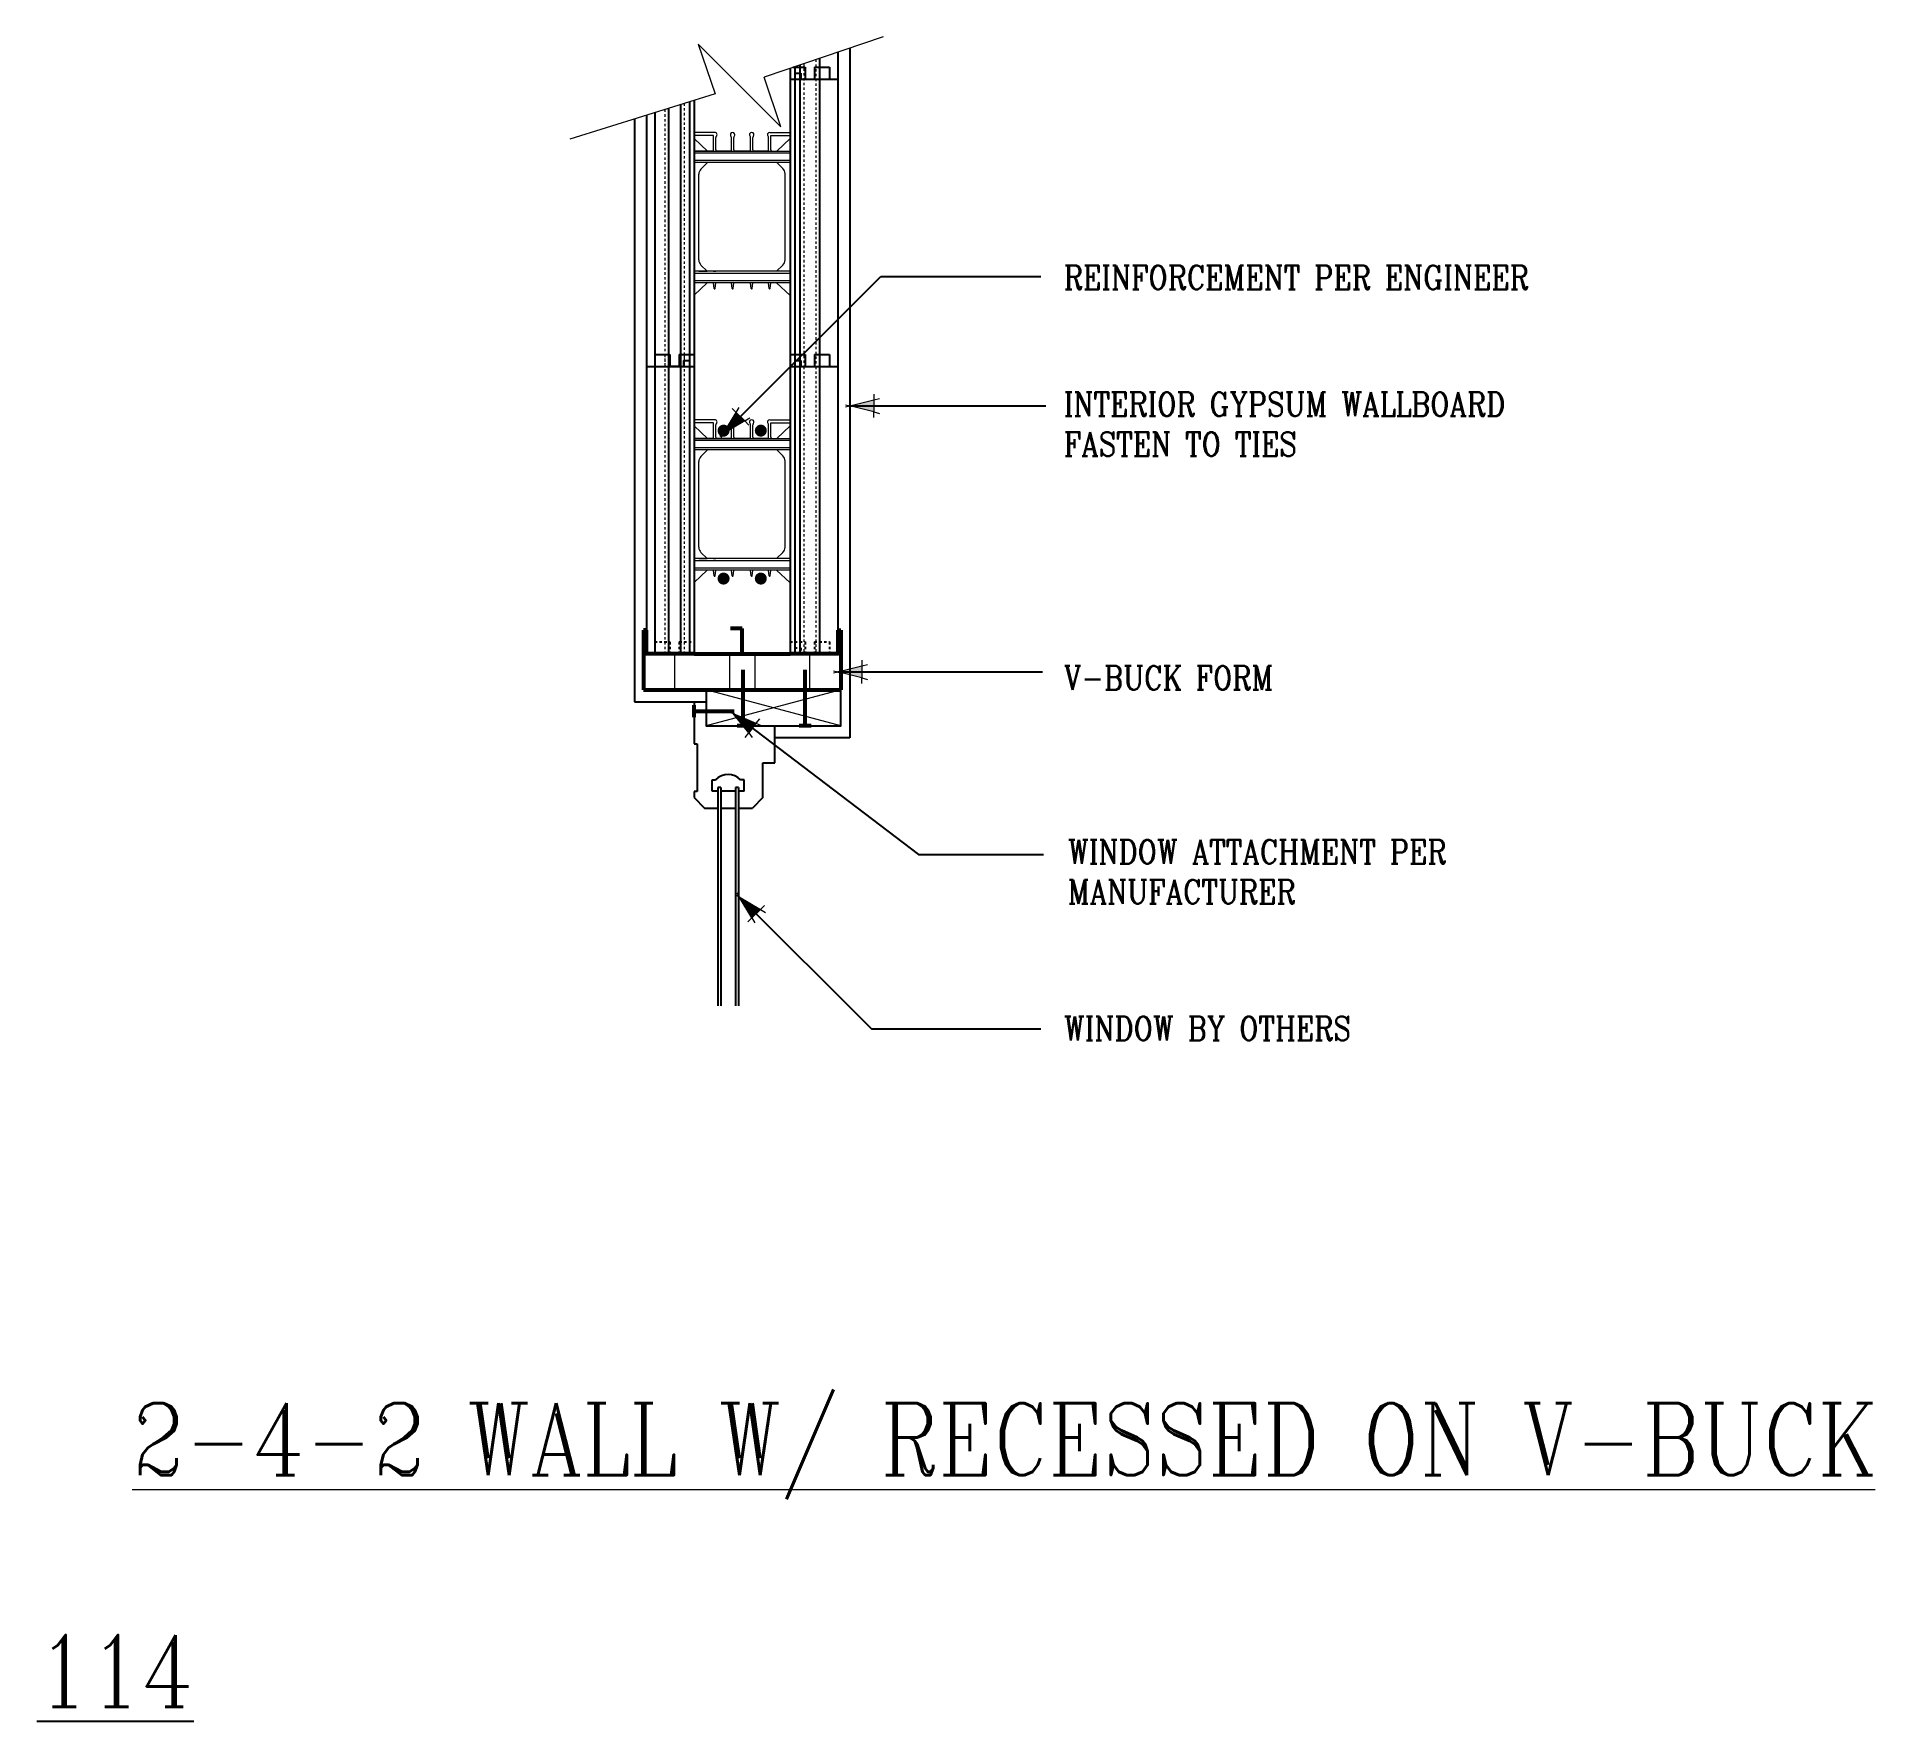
# Model space of a CAD drawing. Header units: inches. Extents: x 8.8 to 85.6, y 5.5 to 75.9.
import ezdxf

# ---------------------------------------------------------------- set-up
doc = ezdxf.new("R2010")
doc.units = ezdxf.units.IN
doc.header["$MEASUREMENT"] = 0
doc.linetypes.add('DASHED2', pattern=[0.375, 0.25, -0.125])
doc.linetypes.add('HIDDEN', pattern=[0.375, 0.25, -0.125])
doc.layers.get('Defpoints').update_dxf_attribs({"color": 252})
for name, color, linetype, lineweight in [('A2 Hatch', 8, 'Continuous', 9), ('A5 heavy', 5, 'Continuous', 53), ('DETAILS', 7, 'Continuous', 13), ('DIM', 3, 'Continuous', 13)]:
    doc.layers.add(name, color=color, linetype=linetype, lineweight=lineweight)
doc.styles.add('ARCTEXT', font='arctext.shx', dxfattribs={"width": 0.85})
doc.styles.add('RomanC', font='romanc.shx', dxfattribs={"width": 0.85, "height": 5})
doc.dimstyles.new('ARCTEXT 1-1', dxfattribs={"dimscale": 0, "dimtxt": 1, "dimasz": 1, "dimexe": 0.1875, "dimexo": 1, "dimgap": 0.5, "dimtad": 1, "dimdec": 4, "dimzin": 3, "dimdsep": 46, "dimlunit": 4, "dimtxsty": 'ARCTEXT', "dimblk": 'ARCHTICK', "dimcen": 1, "dimclrd": 256, "dimclre": 256, "dimclrt": 256, "dimadec": 0, "dimazin": 0, "dimtfac": 1, "dimtdec": 4, "dimtofl": 0, "dimtmove": 2, "dimatfit": 3, "dimldrblk": 'arrow', "dimfxl": 0, "dimtolj": 1, "dimtzin": 0, "dimarcsym": 0})

# ---------------------------------------------------------------- blocks, each defined once
blk = doc.blocks.new('_ArchTick')
at = {"color": 0, "linetype": 'ByBlock', "const_width": 0.15}
blk.add_lwpolyline([(-0.5, -0.5), (0.5, 0.5)], dxfattribs=at)
blk = doc.blocks.new('arrow')
at = {"layer": 'DIM'}
blk.add_hatch(color=253, dxfattribs=at).paths.add_polyline_path([(-2, 0.5), (-2, -0.5), (0, 0)])
at = {"layer": 'DIM', "lineweight": 9}
for points in [[(-2, 0.98), (-2, 0.5), (-2.47, 0.62)], [(0.37, 0.09), (0, 0)], [(0.37, -0.09), (0, 0)], [(-2, -0.98), (-2, -0.5), (-2.47, -0.62)]]:
    blk.add_lwpolyline(points, dxfattribs=at)
at = {"layer": 'DIM', "lineweight": 15}
blk.add_lwpolyline([(0, 0), (-2, -0.5), (-2, 0.5), (0, 0)], dxfattribs=at)

msp = doc.modelspace()

# ---------------------------------------------------------------- linework, layer by layer
at = {"color": 1}
for p, q in [((42.304, 75.244), (42.304, 62.107)), ((40.304, 74.566), (40.304, 62.107)), ((40.424, 74.607), (40.929, 74.607)), ((40.504, 74.634), (40.504, 62.107)), ((40.719, 74.707), (40.719, 62.107)), ((40.929, 74.607), (40.929, 74.107)), ((41.329, 74.607), (41.329, 74.107)), ((41.329, 74.607), (41.954, 74.607)), ((41.539, 74.985), (41.539, 62.107)), ((41.954, 74.607), (41.954, 74.107)), ((40.304, 74.107), (42.304, 74.107)), ((40.304, 74.107), (40.504, 74.107)), ((40.504, 74.357), (40.754, 74.357)), ((40.719, 74.107), (42.304, 74.107)), ((40.754, 74.357), (40.754, 74.107)), ((35.729, 73.052), (35.729, 62.107)), ((36.104, 73.17), (36.104, 62.107)), ((36.304, 73.232), (36.304, 62.107)), ((34.304, 72.606), (34.304, 62.107)), ((34.654, 72.716), (34.654, 62.107)), ((35.229, 72.896), (35.229, 62.107)), ((34.654, 62.607), (35.279, 62.607)), ((34.654, 62.607), (34.654, 50.107)), ((35.229, 62.607), (35.229, 50.107)), ((35.279, 62.607), (35.279, 62.107)), ((35.679, 62.607), (35.679, 62.107)), ((35.679, 62.607), (36.304, 62.607)), ((35.729, 62.607), (35.729, 50.107)), ((35.854, 62.357), (35.854, 62.107)), ((35.854, 62.357), (36.104, 62.357)), ((36.104, 62.357), (36.104, 50.107)), ((36.304, 62.607), (36.304, 50.107)), ((40.304, 62.607), (40.304, 50.107)), ((40.304, 62.607), (40.929, 62.607)), ((40.504, 62.357), (40.504, 50.107)), ((40.504, 62.357), (40.754, 62.357)), ((40.754, 62.357), (40.754, 62.107)), ((40.929, 62.607), (40.929, 62.107)), ((41.329, 62.607), (41.329, 62.107)), ((41.329, 62.607), (41.954, 62.607)), ((41.954, 62.607), (41.954, 62.107)), ((34.304, 62.107), (36.304, 62.107)), ((34.304, 62.107), (34.304, 50.107)), ((34.304, 62.107), (35.854, 62.107)), ((35.729, 62.107), (35.229, 62.107)), ((36.104, 62.107), (36.304, 62.107)), ((40.304, 62.107), (42.304, 62.107)), ((40.304, 62.107), (40.504, 62.107)), ((40.719, 62.107), (42.304, 62.107)), ((40.719, 62.107), (40.719, 50.107)), ((41.539, 62.107), (41.539, 50.107)), ((42.304, 62.107), (42.304, 50.107)), ((34.304, 50.107), (36.304, 50.107)), ((40.304, 50.107), (42.304, 50.107))]:
    msp.add_line(p, q, dxfattribs=at)
at = {"ltscale": 0.15}
for p, q in [((42.804, 75.414), (42.804, 46.607)), ((33.804, 72.45), (33.804, 48.107)), ((35.279, 62.107), (35.679, 62.107)), ((33.804, 48.107), (36.804, 48.107)), ((36.304, 48.107), (36.304, 46.357)), ((36.804, 48.337), (36.804, 47.107)), ((39.673, 45.557), (39.673, 47.107)), ((36.304, 46.357), (36.429, 46.357)), ((36.429, 46.357), (36.429, 44.357)), ((42.804, 46.607), (39.673, 46.607)), ((39.173, 44.107), (39.173, 45.557)), ((39.173, 45.557), (39.673, 45.557)), ((37.047, 44.371), (37.047, 44.853)), ((37.047, 44.853), (37.193, 44.853)), ((37.294, 44.533), (37.294, 35.406)), ((37.419, 44.533), (37.294, 44.533)), ((37.419, 44.533), (37.419, 35.406)), ((38.024, 44.533), (38.024, 35.406)), ((38.149, 44.533), (38.024, 44.533)), ((38.149, 44.533), (38.149, 35.406)), ((38.385, 44.853), (38.238, 44.853)), ((38.385, 44.371), (38.385, 44.853)), ((36.429, 44.357), (36.304, 44.357)), ((36.304, 44.357), (36.304, 44.107)), ((36.304, 44.107), (36.738, 43.672)), ((37.294, 44.371), (37.047, 44.371)), ((38.024, 44.371), (37.419, 44.371)), ((38.385, 44.371), (38.149, 44.371)), ((39.173, 44.107), (38.738, 43.672)), ((36.738, 43.672), (37.294, 43.672)), ((37.419, 43.672), (38.024, 43.672)), ((38.149, 43.672), (38.738, 43.672))]:
    msp.add_line(p, q, dxfattribs=at)
at = {"color": 1, "linetype": 'HIDDEN', "ltscale": 0.02}
for p, q in [((40.424, 74.607), (40.929, 74.607)), ((40.929, 74.607), (40.929, 74.107)), ((41.329, 74.607), (41.329, 74.107)), ((41.329, 74.607), (41.954, 74.607)), ((41.954, 74.607), (41.954, 74.107)), ((40.504, 74.357), (40.754, 74.357)), ((40.754, 74.357), (40.754, 74.107)), ((34.654, 62.607), (35.279, 62.607)), ((35.279, 62.607), (35.279, 62.107)), ((35.679, 62.607), (35.679, 62.107)), ((35.679, 62.607), (36.304, 62.607)), ((40.304, 62.607), (40.929, 62.607)), ((40.504, 62.357), (40.754, 62.357)), ((40.754, 62.357), (40.754, 62.107)), ((40.929, 62.607), (40.929, 62.107)), ((41.329, 62.607), (41.329, 62.107)), ((41.329, 62.607), (41.954, 62.607)), ((41.954, 62.607), (41.954, 62.107)), ((34.654, 50.607), (35.279, 50.607)), ((35.279, 50.607), (35.279, 50.107)), ((35.679, 50.607), (35.679, 50.107)), ((35.679, 50.607), (36.304, 50.607)), ((40.304, 50.607), (40.929, 50.607)), ((40.504, 50.357), (40.754, 50.357)), ((40.754, 50.357), (40.754, 50.107)), ((40.929, 50.607), (40.929, 50.107)), ((41.329, 50.607), (41.329, 50.107)), ((41.329, 50.607), (41.954, 50.607)), ((41.954, 50.607), (41.954, 50.107))]:
    msp.add_line(p, q, dxfattribs=at)
at = {"ltscale": 0.15, "const_width": 0.25}
for points in [[(37.403, 59.433, 1), (37.653, 59.433, 1)], [(38.958, 59.433, 1), (39.208, 59.433, 1)], [(37.403, 53.255, 1), (37.653, 53.255, 1)], [(38.958, 53.255, 1), (39.208, 53.255, 1)]]:
    msp.add_lwpolyline(points, format="xyb", close=True, dxfattribs=at)
at = {"ltscale": 0.15}
msp.add_lwpolyline([(36.804, 48.607), (36.804, 47.107), (42.429, 47.107), (42.429, 48.607)], close=True, dxfattribs=at)
msp.add_arc((37.716, 44.331), 0.739, 45, 135, dxfattribs=at)
at = {"layer": 'A2 Hatch', "linetype": 'DASHED2', "ltscale": 0.15}
for p, q in [((40.879, 74.761), (40.879, 62.107)), ((41.379, 74.931), (41.379, 62.107)), ((35.889, 73.102), (35.889, 62.107)), ((35.069, 72.846), (35.069, 62.107)), ((35.069, 62.607), (35.069, 50.107)), ((35.889, 62.607), (35.889, 50.107)), ((40.879, 62.107), (40.879, 50.107)), ((41.379, 62.107), (41.379, 50.107))]:
    msp.add_line(p, q, dxfattribs=at)
at = {"layer": 'A2 Hatch', "ltscale": 0.15}
for p, q in [((35.482, 50.107), (35.482, 48.607)), ((37.776, 50.107), (37.776, 48.607)), ((38.831, 50.107), (38.831, 48.607)), ((41.118, 50.107), (41.118, 48.607)), ((42.429, 48.607), (36.804, 47.107)), ((42.429, 47.107), (36.804, 48.607))]:
    msp.add_line(p, q, dxfattribs=at)
at = {"layer": 'A5 heavy', "ltscale": 0.15}
for p, q in [((34.179, 51.107), (34.179, 48.607)), ((34.304, 51.107), (34.179, 51.107)), ((38.304, 51.168), (37.814, 51.168)), ((38.304, 50.107), (38.304, 51.168)), ((42.304, 51.107), (42.429, 51.107)), ((42.429, 51.107), (42.429, 48.607)), ((36.304, 50.107), (40.304, 50.107)), ((38.351, 47.107), (38.351, 49.443)), ((40.934, 47.107), (40.934, 49.443)), ((34.179, 48.607), (42.429, 48.607)), ((36.304, 47.472), (36.304, 47.972)), ((36.304, 47.722), (37.965, 47.722)), ((38.601, 47.107), (38.101, 47.107)), ((41.184, 47.107), (40.684, 47.107))]:
    msp.add_line(p, q, dxfattribs=at)
for points in [[(36.304, 50.107), (34.304, 50.107), (34.304, 51.107)], [(42.304, 51.107), (42.304, 50.107), (40.304, 50.107)]]:
    msp.add_lwpolyline(points, dxfattribs=at)
at = {"layer": 'DETAILS', "color": 6, "lineweight": 20}
for p, q in [((37.172, 71.886), (36.304, 71.886)), ((37.104, 71.761), (36.304, 71.761)), ((36.854, 71.107), (36.304, 71.637)), ((37.104, 71.157), (37.104, 71.761)), ((37.204, 71.157), (37.204, 71.675)), ((37.854, 71.157), (37.854, 71.675)), ((37.954, 71.157), (37.954, 71.675)), ((38.654, 71.157), (38.654, 71.675)), ((38.754, 71.157), (38.754, 71.675)), ((39.404, 71.157), (39.404, 71.675)), ((39.454, 71.886), (40.304, 71.886)), ((39.504, 71.157), (39.504, 71.761)), ((39.504, 71.761), (40.304, 71.761)), ((39.754, 71.107), (40.304, 71.637)), ((36.304, 71.107), (36.854, 71.107)), ((37.054, 71.107), (36.304, 71.107)), ((36.304, 71.107), (40.304, 71.107)), ((40.304, 71.017), (36.304, 71.017)), ((40.304, 70.717), (36.304, 70.717)), ((40.304, 70.627), (36.304, 70.627)), ((36.854, 70.627), (36.582, 70.355)), ((37.054, 71.107), (37.254, 71.107)), ((37.804, 71.107), (37.254, 71.107)), ((37.804, 71.107), (38.004, 71.107)), ((38.604, 71.107), (38.004, 71.107)), ((38.604, 71.107), (38.804, 71.107)), ((39.354, 71.107), (38.804, 71.107)), ((39.354, 71.107), (39.554, 71.107)), ((39.554, 71.107), (39.754, 71.107)), ((39.754, 70.627), (40.006, 70.375)), ((36.494, 66.561), (36.494, 70.143)), ((40.094, 66.561), (40.094, 70.163)), ((40.304, 66.087), (36.304, 66.087)), ((36.494, 66.087), (36.844, 66.087)), ((36.844, 66.087), (36.582, 66.349)), ((37.104, 66.087), (37.204, 66.087)), ((39.744, 66.087), (40.006, 66.349)), ((40.304, 65.997), (36.304, 65.997)), ((40.304, 65.697), (36.304, 65.697)), ((40.304, 65.607), (36.304, 65.607)), ((36.844, 65.607), (36.304, 65.086)), ((37.134, 65.373), (37.104, 65.607)), ((37.173, 65.373), (37.204, 65.607)), ((37.884, 65.373), (37.854, 65.607)), ((37.923, 65.373), (37.954, 65.607)), ((38.684, 65.373), (38.654, 65.607)), ((38.723, 65.373), (38.754, 65.607)), ((39.434, 65.373), (39.404, 65.607)), ((39.473, 65.373), (39.504, 65.607)), ((39.744, 65.607), (40.304, 65.073)), ((37.172, 59.886), (36.304, 59.886)), ((39.454, 59.886), (40.304, 59.886)), ((37.104, 59.761), (36.304, 59.761)), ((36.854, 59.107), (36.304, 59.637)), ((37.104, 59.157), (37.104, 59.761)), ((37.204, 59.157), (37.204, 59.675)), ((37.854, 59.157), (37.854, 59.675)), ((37.954, 59.157), (37.954, 59.675)), ((38.654, 59.157), (38.654, 59.675)), ((38.754, 59.157), (38.754, 59.675)), ((39.404, 59.157), (39.404, 59.675)), ((39.504, 59.157), (39.504, 59.761)), ((39.504, 59.761), (40.304, 59.761)), ((39.754, 59.107), (40.304, 59.637)), ((36.304, 59.107), (36.854, 59.107)), ((37.054, 59.107), (36.304, 59.107)), ((36.304, 59.107), (40.304, 59.107)), ((40.304, 59.017), (36.304, 59.017)), ((40.304, 58.717), (36.304, 58.717)), ((40.304, 58.627), (36.304, 58.627)), ((36.854, 58.627), (36.582, 58.355)), ((37.054, 59.107), (37.254, 59.107)), ((37.804, 59.107), (37.254, 59.107)), ((37.804, 59.107), (38.004, 59.107)), ((38.604, 59.107), (38.004, 59.107)), ((38.604, 59.107), (38.804, 59.107)), ((39.354, 59.107), (38.804, 59.107)), ((39.354, 59.107), (39.554, 59.107)), ((39.554, 59.107), (39.754, 59.107)), ((39.754, 58.627), (40.006, 58.375)), ((36.494, 54.561), (36.494, 58.143)), ((40.094, 54.561), (40.094, 58.163)), ((40.304, 54.087), (36.304, 54.087)), ((40.304, 53.997), (36.304, 53.997)), ((36.494, 54.087), (36.844, 54.087)), ((36.844, 54.087), (36.582, 54.349)), ((37.104, 54.087), (37.204, 54.087)), ((39.744, 54.087), (40.006, 54.349)), ((40.304, 53.697), (36.304, 53.697)), ((40.304, 53.607), (36.304, 53.607)), ((36.844, 53.607), (36.304, 53.086)), ((37.134, 53.373), (37.104, 53.607)), ((37.173, 53.373), (37.204, 53.607)), ((37.884, 53.373), (37.854, 53.607)), ((37.923, 53.373), (37.954, 53.607)), ((38.684, 53.373), (38.654, 53.607)), ((38.723, 53.373), (38.754, 53.607)), ((39.434, 53.373), (39.404, 53.607)), ((39.473, 53.373), (39.504, 53.607)), ((39.744, 53.607), (40.304, 53.073))]:
    msp.add_line(p, q, dxfattribs=at)
for centre, radius, start, end in [((37.166, 71.795), 0.0912, 307.48633, 93.47657), ((37.266, 71.679), 0.0619, 134.99032, 183.92634), ((37.904, 71.793), 0.0936, 311.72787, 228.27213), ((37.754, 71.675), 0.1, 0, 28.69724), ((38.054, 71.675), 0.1, 151.30276, 180), ((38.704, 71.793), 0.0936, 311.72787, 228.27213), ((38.554, 71.675), 0.1, 0, 28.69724), ((38.854, 71.675), 0.1, 151.30276, 180), ((39.454, 71.793), 0.0936, 90, 228.27204), ((39.292, 71.672), 0.112, 1.59973, 27.09751), ((37.054, 71.157), 0.05, 270, 0), ((37.254, 71.157), 0.05, 180, 270), ((37.804, 71.157), 0.05, 270, 0), ((38.004, 71.157), 0.05, 180, 270), ((38.604, 71.157), 0.05, 270, 0), ((38.804, 71.157), 0.05, 180, 270), ((39.354, 71.157), 0.05, 270, 0), ((39.554, 71.157), 0.05, 180, 270), ((36.794, 70.143), 0.3, 135, 180), ((39.794, 70.163), 0.3, 0, 45), ((36.794, 66.561), 0.3, 180, 225), ((39.794, 66.561), 0.3, 315, 0), ((37.154, 65.377), 0.02, 191.30993, 348.69007), ((37.904, 65.377), 0.02, 191.30993, 348.69007), ((38.704, 65.377), 0.02, 191.30993, 348.69007), ((39.454, 65.377), 0.02, 191.30993, 348.69007), ((37.166, 59.795), 0.0912, 307.48633, 93.47657), ((37.904, 59.793), 0.0936, 311.72787, 228.27213), ((38.704, 59.793), 0.0936, 311.72787, 228.27213), ((39.454, 59.793), 0.0936, 90, 228.27204), ((37.054, 59.157), 0.05, 270, 0), ((37.266, 59.679), 0.0619, 134.99032, 183.92634), ((37.254, 59.157), 0.05, 180, 270), ((37.804, 59.157), 0.05, 270, 0), ((37.754, 59.675), 0.1, 0, 28.69724), ((38.054, 59.675), 0.1, 151.30276, 180), ((38.004, 59.157), 0.05, 180, 270), ((38.604, 59.157), 0.05, 270, 0), ((38.554, 59.675), 0.1, 0, 28.69724), ((38.854, 59.675), 0.1, 151.30276, 180), ((38.804, 59.157), 0.05, 180, 270), ((39.354, 59.157), 0.05, 270, 0), ((39.292, 59.672), 0.112, 1.59973, 27.09751), ((39.554, 59.157), 0.05, 180, 270), ((36.794, 58.143), 0.3, 135, 180), ((39.794, 58.163), 0.3, 0, 45), ((36.794, 54.561), 0.3, 180, 225), ((39.794, 54.561), 0.3, 315, 0), ((37.154, 53.377), 0.02, 191.30993, 348.69007), ((37.904, 53.377), 0.02, 191.30993, 348.69007), ((38.704, 53.377), 0.02, 191.30993, 348.69007), ((39.454, 53.377), 0.02, 191.30993, 348.69007)]:
    msp.add_arc(centre, radius, start, end, dxfattribs=at)
at = {"layer": 'DIM'}
for p, q in [((36.473, 75.575), (37.175, 73.505)), ((39.92, 72.128), (36.473, 75.575)), ((44.188, 75.883), (39.218, 74.198)), ((39.92, 72.128), (39.218, 74.198)), ((37.175, 73.505), (31.108, 71.606))]:
    msp.add_line(p, q, dxfattribs=at)

# ---------------------------------------------------------------- texts
at = {"layer": 'Defpoints', "insert": (12.128, 9.134), "char_height": 3, "width": 90.08, "attachment_point": 2, "style": 'RomanC'}
msp.add_mtext('{\\L114\\P}\\P            ', dxfattribs=at)
at = {"layer": 'DIM', "color": 3, "char_height": 1, "width": 22.68955, "attachment_point": 1, "style": 'RomanC'}
for s, insert in [('REINFORCEMENT PER ENGINEER', (51.738, 66.33)), ('INTERIOR GYPSUM WALLBOARD FASTEN TO TIES', (51.738, 61.037)), ('V-BUCK FORM', (51.738, 49.609)), ('WINDOW ATTACHMENT PER MANUFACTURER', (51.907, 42.344)), ('WINDOW BY OTHERS', (51.738, 34.967))]:
    msp.add_mtext(s, dxfattribs=dict(at, insert=insert))
at = {"layer": 'DIM', "insert": (49.225, 18.813), "char_height": 3, "width": 71.4165, "attachment_point": 2, "style": 'RomanC'}
msp.add_mtext('{\\L2-4-2 WALL W/ RECESSED ON V-BUCK}\\P               ', dxfattribs=at)

# ---------------------------------------------------------------- leaders
at = {"layer": 'DIM', "ltscale": 0.15}
for points in [[(37.528, 59.308), (44.092, 65.872), (50.781, 65.872)], [(42.804, 60.466), (50.983, 60.466)], [(42.304, 49.357), (50.847, 49.357)], [(37.932, 47.619), (45.665, 41.735), (50.883, 41.735)], [(38.182, 39.969), (43.7, 34.451), (50.78, 34.451)]]:
    msp.add_leader(points, dimstyle='ARCTEXT 1-1', override={"dimscale": 1, "dimasz": 0.5, "dimtad": 0}, dxfattribs=at)

doc.saveas('drawing.dxf')
